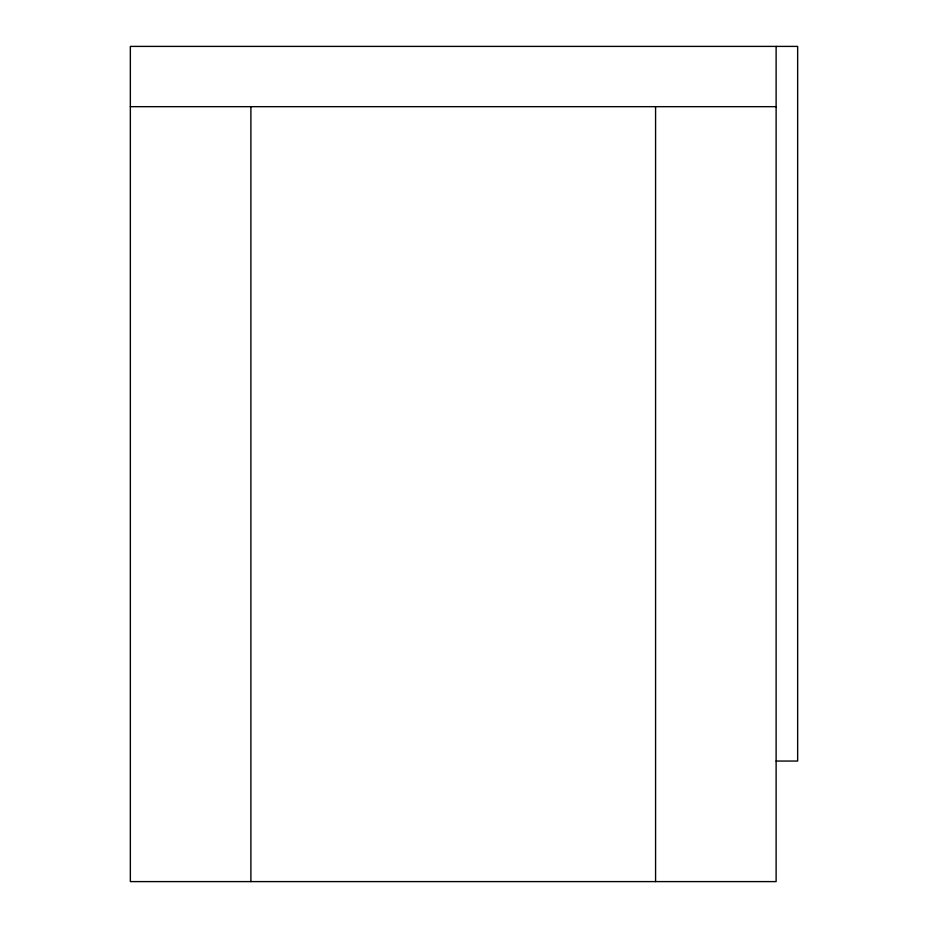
<?xml version="1.0" encoding="UTF-8"?>
<svg xmlns="http://www.w3.org/2000/svg" width="928" height="928" viewBox="0 0 928 928"><rect width="100%" height="100%" fill="white"/><g stroke="black" fill="none" stroke-linecap="round" stroke-linejoin="round"><path stroke-width="1.39" d="M130.349 106.674L776.121 106.674M776.121 761.053L797.651 761.053L797.651 46.4L130.349 46.4L130.349 881.6L776.121 881.6L776.121 46.4M655.574 106.674L655.574 881.6M250.896 106.674L250.896 881.6"/></g></svg>
